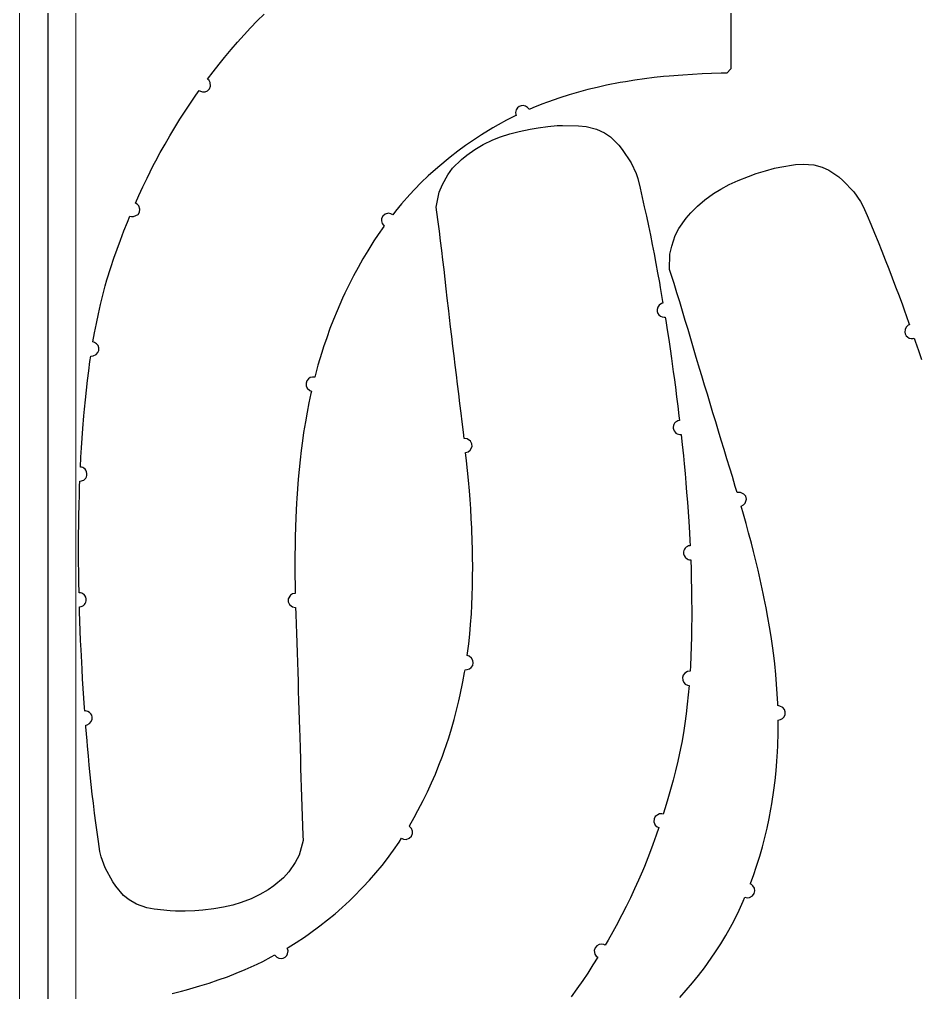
# Model space of a CAD drawing. Header units: millimetres. Extents: x -10628 to 24720, y -21829 to 4032.
# Drawn here: x 9420 to 10057, y -9674 to -8986 of the extents above; entities that cross this region are included whole.
import ezdxf
from ezdxf.enums import TextEntityAlignment as Align
from ezdxf.lldxf.tags import DXFTag

# ---------------------------------------------------------------- set-up
doc = ezdxf.new("R2010")
doc.units = ezdxf.units.MM
doc.layers.add('layer khung van cnc', color=7, linetype='Continuous', lineweight=25, true_color=0xfbf59b)
doc.layers.add('layer mau', color=7, linetype='Continuous')
doc.styles.add('Text Dim', font='arial.ttf')
tags = doc.linetypes.add('KVVIENMAY', pattern='A,46.311228,-10.280676,["KV VIỀN MÁY",Text Dim,S=10.028098,R=0,X=0,Y=-4.346144],-100.988212', length=157.580116).pattern_tags.tags
tags[6] = DXFTag(74, 10)

# ---------------------------------------------------------------- blocks, each defined once
blk = doc.blocks.new('khung van cnc')
at = {"lineweight": 5}
blk.add_lwpolyline([(-193, -99.44), (-193, 2370.56), (-223, 2400.56), (-1463, 2400.56), (-1493, 2370.56), (-1493, -99.44)], close=True, dxfattribs=at)
at = {"color": 1, "linetype": 'KVVIENMAY'}
blk.add_lwpolyline([(-511.88, -84.44), (-213, -84.44), (-213, 2370.56), (-228, 2385.56), (-1458.01, 2385.56), (-1473, 2370.56), (-1473, -84.44), (-1172.83, -84.44)], dxfattribs=at)
at = {"lineweight": 5}
blk.add_lwpolyline([(-513.55, -69.44), (-233, -69.44), (-233, 2370.56), (-1453, 2370.56), (-1453, -69.44), (-1173, -69.44)], dxfattribs=at)
at = {"layer": 'layer mau'}
for tag, p in [('ÁGF', (-518, -155.91)), ('TENFILE', (-518, -268.86)), ('TENFILE', (-518, -381.81)), ('TENFILE', (-518, -494.76))]:
    blk.add_attdef(tag, text='', height=30, dxfattribs=at).set_placement(p, align=Align.MIDDLE_CENTER)

msp = doc.modelspace()

# ---------------------------------------------------------------- linework, layer by layer
for p, q in [((9923.74, -8863.525), (9923.74, -9020.484)), ((9588.42, -8986.667), (9593.229, -8981.824)), ((9579.057, -8996.601), (9583.696, -8991.594)), ((9583.696, -8991.594), (9588.42, -8986.667)), ((9574.503, -9001.687), (9579.057, -8996.601)), ((9565.267, -9012.539), (9570.033, -9006.846)), ((9570.033, -9006.846), (9574.503, -9001.687)), ((9561.348, -9017.375), (9565.267, -9012.539)), ((9557.132, -9022.739), (9561.348, -9017.375)), ((9923.74, -9020.484), (9920.741, -9023.566)), ((9553.224, -9027.875), (9557.132, -9022.739)), ((9869.305, -9026.81), (9862.536, -9027.648)), ((9876.086, -9026.084), (9869.305, -9026.81)), ((9880.054, -9025.709), (9876.086, -9026.084)), ((9889.677, -9024.943), (9880.054, -9025.709)), ((9896.483, -9024.512), (9889.677, -9024.943)), ((9903.294, -9024.163), (9896.483, -9024.512)), ((9909.902, -9023.894), (9903.294, -9024.163)), ((9916.923, -9023.67), (9909.902, -9023.894)), ((9920.741, -9023.566), (9916.923, -9023.67)), ((9554.356, -9028.846), (9553.224, -9027.875)), ((9555.17, -9030.35), (9554.356, -9028.846)), ((9554.563, -9034.76), (9555.357, -9032.805)), ((9555.357, -9032.805), (9555.17, -9030.35)), ((9828.962, -9033.69), (9822.327, -9035.305)), ((9835.631, -9032.217), (9828.962, -9033.69)), ((9845.227, -9030.345), (9835.631, -9032.217)), ((9849.045, -9029.678), (9845.227, -9030.345)), ((9855.782, -9028.602), (9849.045, -9029.678)), ((9862.536, -9027.648), (9855.782, -9028.602)), ((9541.127, -9044.832), (9544.999, -9039.216)), ((9544.999, -9039.216), (9547.301, -9035.985)), ((9547.301, -9035.985), (9548.259, -9036.448)), ((9548.259, -9036.448), (9549.687, -9036.889)), ((9549.687, -9036.889), (9551.576, -9036.812)), ((9551.576, -9036.812), (9553.201, -9036.107)), ((9553.201, -9036.107), (9554.563, -9034.76)), ((9802.672, -9041.055), (9793.875, -9044.15)), ((9809.176, -9038.983), (9802.672, -9041.055)), ((9815.73, -9037.068), (9809.176, -9038.983)), ((9822.327, -9035.305), (9815.73, -9037.068)), ((9538.322, -9049.021), (9541.127, -9044.832)), ((9772.584, -9048.241), (9771.777, -9049.479)), ((9773.81, -9047.238), (9772.584, -9048.241)), ((9775.235, -9046.681), (9773.81, -9047.238)), ((9776.709, -9046.576), (9775.235, -9046.681)), ((9778.305, -9046.971), (9776.709, -9046.576)), ((9779.641, -9047.821), (9778.305, -9046.971)), ((9780.586, -9048.949), (9779.641, -9047.821)), ((9783.506, -9048.263), (9780.864, -9049.421)), ((9789.832, -9045.692), (9783.506, -9048.263)), ((9793.875, -9044.15), (9789.832, -9045.692)), ((9533.647, -9056.243), (9538.322, -9049.021)), ((9771.075, -9053.91), (9764.979, -9056.985)), ((9771.774, -9053.581), (9771.075, -9053.91)), ((9771.777, -9049.479), (9771.323, -9051.561)), ((9771.323, -9051.561), (9771.527, -9052.974)), ((9771.527, -9052.974), (9771.774, -9053.581)), ((9780.864, -9049.421), (9780.586, -9048.949)), ((9526.526, -9067.882), (9530.041, -9062.035)), ((9530.041, -9062.035), (9533.647, -9056.243)), ((9758.972, -9060.226), (9755.21, -9062.369)), ((9764.979, -9056.985), (9758.972, -9060.226)), ((9787.272, -9062.235), (9794.04, -9061.322)), ((9794.04, -9061.322), (9800.83, -9060.733)), ((9800.83, -9060.733), (9804.575, -9060.569)), ((9804.575, -9060.569), (9815.908, -9060.852)), ((9815.908, -9060.852), (9821.268, -9061.456)), ((9821.268, -9061.456), (9828.646, -9063.267)), ((9523.105, -9073.785), (9526.526, -9067.882)), ((9747.243, -9067.206), (9741.528, -9070.937)), ((9755.21, -9062.369), (9747.243, -9067.206)), ((9755.126, -9070.835), (9760.715, -9068.637)), ((9760.715, -9068.637), (9767.212, -9066.552)), ((9767.212, -9066.552), (9773.831, -9064.835)), ((9773.831, -9064.835), (9781.505, -9063.23)), ((9781.505, -9063.23), (9787.272, -9062.235)), ((9828.646, -9063.267), (9834.13, -9065.83)), ((9834.13, -9065.83), (9838.384, -9068.736)), ((9838.384, -9068.736), (9844.475, -9074.683)), ((9519.778, -9079.74), (9523.105, -9073.785)), ((9735.915, -9074.822), (9730.408, -9078.855)), ((9741.528, -9070.937), (9735.915, -9074.822)), ((9742.379, -9077.664), (9748.258, -9074.171)), ((9748.258, -9074.171), (9755.126, -9070.835)), ((9844.475, -9074.683), (9846.846, -9077.584)), ((9516.546, -9085.748), (9519.778, -9079.74)), ((9730.408, -9078.855), (9725.008, -9083.032)), ((9733.09, -9084.638), (9736.785, -9081.623)), ((9736.785, -9081.623), (9742.379, -9077.664)), ((9846.846, -9077.584), (9853.134, -9086.978)), ((9510.376, -9097.913), (9514.817, -9089.062)), ((9514.817, -9089.062), (9516.546, -9085.748)), ((9722.166, -9085.322), (9714.542, -9091.798)), ((9725.008, -9083.032), (9722.166, -9085.322)), ((9726.712, -9090.918), (9733.09, -9084.638)), ((9853.134, -9086.978), (9856.652, -9094.56)), ((9958.352, -9090.074), (9969.562, -9088.384)), ((9969.562, -9088.384), (9974.945, -9088.048)), ((9974.945, -9088.048), (9982.525, -9088.55)), ((9982.525, -9088.55), (9988.372, -9090.122)), ((9709.488, -9096.386), (9704.563, -9101.11)), ((9714.542, -9091.798), (9709.488, -9096.386)), ((9719.477, -9102.404), (9723.224, -9095.493)), ((9723.224, -9095.493), (9726.712, -9090.918)), ((9856.652, -9094.56), (9857.828, -9098.251)), ((9936.094, -9096.7), (9941.601, -9094.719)), ((9941.601, -9094.719), (9948.108, -9092.644)), ((9948.108, -9092.644), (9954.692, -9090.886)), ((9954.692, -9090.886), (9958.352, -9090.074)), ((9988.372, -9090.122), (9993.065, -9092.246)), ((9993.065, -9092.246), (10000.096, -9097.045)), ((9507.433, -9104.066), (9510.376, -9097.913)), ((9704.563, -9101.11), (9699.775, -9105.97)), ((9717.153, -9107.856), (9719.477, -9102.404)), ((9857.828, -9098.251), (9859.506, -9105.13)), ((9916.559, -9105.635), (9922.595, -9102.454)), ((9922.595, -9102.454), (9928.815, -9099.614)), ((9928.815, -9099.614), (9936.094, -9096.7)), ((10000.096, -9097.045), (10002.935, -9099.49)), ((10002.935, -9099.49), (10010.759, -9107.649)), ((9502.206, -9115.614), (9504.58, -9110.262)), ((9504.58, -9110.262), (9507.433, -9104.066)), ((9696.378, -9109.597), (9690.636, -9116.1)), ((9699.775, -9105.97), (9696.378, -9109.597)), ((9715.131, -9118.395), (9717.153, -9107.856)), ((9859.506, -9105.13), (9860.949, -9111.548)), ((9905.252, -9113.248), (9911.436, -9108.77)), ((9911.436, -9108.77), (9916.559, -9105.635)), ((10010.759, -9107.649), (10015.54, -9114.505)), ((9503.455, -9116.252), (9502.206, -9115.614)), ((9504.6, -9117.523), (9503.455, -9116.252)), ((9690.636, -9116.1), (9686.287, -9121.36)), ((9860.949, -9111.548), (9862.433, -9118.204)), ((9900.069, -9117.709), (9905.252, -9113.248)), ((10015.54, -9114.505), (10017.34, -9117.935)), ((9500.805, -9125.166), (9504.037, -9123.582)), ((9504.037, -9123.582), (9505.045, -9121.953)), ((9505.357, -9119.866), (9504.6, -9117.523)), ((9505.045, -9121.953), (9505.357, -9119.866)), ((9678.866, -9123.379), (9677.266, -9124.754)), ((9681.252, -9122.772), (9678.866, -9123.379)), ((9682.937, -9123.065), (9681.252, -9122.772)), ((9684.313, -9123.884), (9682.937, -9123.065)), ((9686.287, -9121.36), (9684.313, -9123.884)), ((9715.629, -9122.004), (9715.131, -9118.395)), ((9716.531, -9128.767), (9715.629, -9122.004)), ((9862.433, -9118.204), (9863.894, -9124.86)), ((9892.132, -9126.19), (9895.248, -9122.579)), ((9895.248, -9122.579), (9900.069, -9117.709)), ((10017.34, -9117.935), (10020.186, -9124.418)), ((9494.066, -9135.246), (9496.527, -9129.078)), ((9496.527, -9129.078), (9498.273, -9124.848)), ((9498.273, -9124.848), (9499.313, -9125.073)), ((9499.313, -9125.073), (9500.805, -9125.166)), ((9676.424, -9126.475), (9676.274, -9128.239)), ((9676.274, -9128.239), (9676.803, -9130.054)), ((9677.266, -9124.754), (9676.424, -9126.475)), ((9676.803, -9130.054), (9677.676, -9131.267)), ((9717.4, -9135.533), (9716.531, -9128.767)), ((9863.894, -9124.86), (9865.366, -9131.732)), ((9886.942, -9133.482), (9892.132, -9126.19)), ((10020.186, -9124.418), (10022.722, -9130.488)), ((10022.722, -9130.488), (10025.339, -9136.786)), ((9491.547, -9141.785), (9494.066, -9135.246)), ((9678.02, -9132.225), (9674.097, -9137.814)), ((9677.676, -9131.267), (9678.275, -9131.88)), ((9678.275, -9131.88), (9678.02, -9132.225)), ((9718.24, -9142.3), (9717.4, -9135.533)), ((9865.366, -9131.732), (9866.707, -9138.194)), ((9884.301, -9138.593), (9886.942, -9133.482)), ((10025.339, -9136.786), (10027.934, -9143.087)), ((9489.181, -9148.185), (9491.547, -9141.785)), ((9671.042, -9142.378), (9666.661, -9149.267)), ((9674.097, -9137.814), (9671.042, -9142.378)), ((9719.057, -9149.07), (9718.24, -9142.3)), ((9866.707, -9138.194), (9868.052, -9144.877)), ((9881.811, -9146.05), (9884.301, -9138.593)), ((10027.934, -9143.087), (10030.576, -9149.599)), ((9486.914, -9154.618), (9489.181, -9148.185)), ((9666.661, -9149.267), (9663.146, -9155.118)), ((9719.855, -9155.842), (9719.057, -9149.07)), ((9868.052, -9144.877), (9869.357, -9151.57)), ((9869.357, -9151.57), (9870.626, -9158.272)), ((9880.469, -9151.823), (9881.811, -9146.05)), ((10030.576, -9149.599), (10033.019, -9155.73)), ((9484.758, -9161.088), (9486.914, -9154.618)), ((9663.146, -9155.118), (9659.766, -9161.048)), ((9720.639, -9162.614), (9719.855, -9155.842)), ((9870.626, -9158.272), (9871.861, -9164.98)), ((9880.308, -9162.552), (9880.469, -9151.823)), ((10033.019, -9155.73), (10035.504, -9162.078)), ((9482.024, -9169.959), (9484.758, -9161.088)), ((9659.766, -9161.048), (9656.52, -9167.052)), ((9721.414, -9169.387), (9720.639, -9162.614)), ((9871.861, -9164.98), (9873.063, -9171.695)), ((9881.425, -9166.02), (9880.308, -9162.552)), ((10035.504, -9162.078), (10037.952, -9168.443)), ((9480.829, -9174.146), (9482.024, -9169.959)), ((9656.52, -9167.052), (9653.409, -9173.126)), ((9722.186, -9176.161), (9721.414, -9169.387)), ((9873.063, -9171.695), (9873.704, -9175.351)), ((9883.488, -9172.524), (9881.425, -9166.02)), ((10037.952, -9168.443), (10040.366, -9174.822)), ((9479.069, -9180.734), (9480.829, -9174.146)), ((9653.409, -9173.126), (9650.433, -9179.267)), ((9722.959, -9182.934), (9722.186, -9176.161)), ((9873.704, -9175.351), (9875.378, -9185.139)), ((9885.519, -9179.036), (9883.488, -9172.524)), ((9887.521, -9185.555), (9885.519, -9179.036)), ((10040.366, -9174.822), (10042.746, -9181.215)), ((9477.438, -9187.358), (9479.069, -9180.734)), ((9648.808, -9182.771), (9644.882, -9191.733)), ((9650.433, -9179.267), (9648.808, -9182.771)), ((9723.976, -9191.75), (9722.959, -9182.934)), ((9875.378, -9185.139), (9875.6, -9186.478)), ((9889.501, -9192.08), (9887.521, -9185.555)), ((10042.746, -9181.215), (10045.096, -9187.619)), ((9475.93, -9194.013), (9477.438, -9187.358)), ((9644.882, -9191.733), (9642.307, -9198.052)), ((9724.529, -9196.479), (9723.976, -9191.75)), ((9871.891, -9189.197), (9871.418, -9190.964)), ((9871.418, -9190.964), (9871.497, -9192.318)), ((9871.497, -9192.318), (9871.971, -9193.668)), ((9872.972, -9187.716), (9871.891, -9189.197)), ((9874.695, -9186.654), (9872.972, -9187.716)), ((9875.6, -9186.478), (9874.695, -9186.654)), ((9891.463, -9198.61), (9889.501, -9192.08)), ((10045.096, -9187.619), (10046.363, -9191.107)), ((10046.363, -9191.107), (10049.711, -9200.456)), ((9474.538, -9200.695), (9475.93, -9194.013)), ((9642.307, -9198.052), (9639.865, -9204.423)), ((9725.33, -9203.251), (9724.529, -9196.479)), ((9871.971, -9193.668), (9872.645, -9194.652)), ((9872.645, -9194.652), (9873.817, -9195.633)), ((9873.817, -9195.633), (9875.071, -9196.172)), ((9875.071, -9196.172), (9876.549, -9196.351)), ((9876.549, -9196.351), (9877.203, -9196.262)), ((9877.203, -9196.262), (9877.581, -9198.599)), ((9877.581, -9198.599), (9878.64, -9205.335)), ((9893.411, -9205.144), (9891.463, -9198.61)), ((9473.254, -9207.401), (9474.538, -9200.695)), ((9639.865, -9204.423), (9637.555, -9210.844)), ((9726.141, -9210.021), (9725.33, -9203.251)), ((9878.64, -9205.335), (9879.672, -9212.076)), ((9895.351, -9211.679), (9893.411, -9205.144)), ((10046.982, -9205.058), (10046.822, -9206.88)), ((10047.788, -9203.412), (10046.982, -9205.058)), ((10049.3, -9202.067), (10047.788, -9203.412)), ((10050.162, -9201.736), (10049.3, -9202.067)), ((10049.711, -9200.456), (10050.162, -9201.736)), ((9472.119, -9213.862), (9473.254, -9207.401)), ((9637.555, -9210.844), (9635.378, -9217.31)), ((9726.959, -9216.791), (9726.141, -9210.021)), ((9879.672, -9212.076), (9880.677, -9218.82)), ((9897.287, -9218.216), (9895.351, -9211.679)), ((10046.822, -9206.88), (10047.135, -9208.2)), ((10047.135, -9208.2), (10047.836, -9209.447)), ((10047.836, -9209.447), (10048.671, -9210.299)), ((10048.671, -9210.299), (10049.996, -9211.061)), ((10049.996, -9211.061), (10051.324, -9211.375)), ((10051.324, -9211.375), (10052.811, -9211.294)), ((10052.811, -9211.294), (10053.44, -9211.094)), ((10053.44, -9211.094), (10054.217, -9213.329)), ((10054.217, -9213.329), (10056.43, -9219.779)), ((9473.21, -9214.136), (9472.119, -9213.862)), ((9474.727, -9215.067), (9473.21, -9214.136)), ((9475.698, -9216.25), (9474.727, -9215.067)), ((9475.663, -9221.396), (9476.293, -9219.795)), ((9476.313, -9217.898), (9475.698, -9216.25)), ((9476.293, -9219.795), (9476.313, -9217.898)), ((9635.378, -9217.31), (9634.109, -9221.293)), ((9727.781, -9223.56), (9726.959, -9216.791)), ((9880.677, -9218.82), (9881.656, -9225.568)), ((9899.224, -9224.752), (9897.287, -9218.216)), ((10056.43, -9219.779), (10058.617, -9226.238)), ((9469.986, -9227.615), (9470.525, -9223.918)), ((9470.525, -9223.918), (9472.298, -9223.712)), ((9472.298, -9223.712), (9474.429, -9222.768)), ((9474.429, -9222.768), (9475.663, -9221.396)), ((9634.109, -9221.293), (9631.416, -9230.369)), ((9728.607, -9230.329), (9727.781, -9223.56)), ((9881.656, -9225.568), (9882.968, -9234.925)), ((9901.756, -9233.257), (9899.224, -9224.752)), ((9469.068, -9234.375), (9469.986, -9227.615)), ((9631.416, -9230.369), (9629.628, -9236.955)), ((9729.433, -9237.098), (9728.607, -9230.329)), ((9903.122, -9237.819), (9901.756, -9233.257)), ((9468.226, -9241.143), (9469.068, -9234.375)), ((9624.609, -9239.937), (9623.513, -9241.313)), ((9625.899, -9239.114), (9624.609, -9239.937)), ((9627.63, -9238.699), (9625.899, -9239.114)), ((9629.162, -9238.806), (9627.63, -9238.699)), ((9629.628, -9236.955), (9629.162, -9238.806)), ((9730.23, -9243.64), (9729.433, -9237.098)), ((9882.968, -9234.925), (9883.534, -9239.076)), ((9883.534, -9239.076), (9884.434, -9245.835)), ((9905.087, -9244.348), (9903.122, -9237.819)), ((9466.747, -9254.7), (9467.454, -9247.918)), ((9467.454, -9247.918), (9468.226, -9241.143)), ((9623.513, -9241.313), (9622.944, -9243.122)), ((9622.944, -9243.122), (9623.045, -9244.841)), ((9623.045, -9244.841), (9623.793, -9246.527)), ((9623.793, -9246.527), (9625.526, -9248.086)), ((9731.079, -9250.637), (9730.23, -9243.64)), ((9884.434, -9245.835), (9885.307, -9252.598)), ((9907.061, -9250.875), (9905.087, -9244.348)), ((9466.099, -9261.488), (9466.747, -9254.7)), ((9626.419, -9250.223), (9624.994, -9256.899)), ((9625.526, -9248.086), (9626.76, -9248.756)), ((9626.76, -9248.756), (9626.419, -9250.223)), ((9731.897, -9257.406), (9731.079, -9250.637)), ((9885.307, -9252.598), (9886.152, -9259.365)), ((9909.042, -9257.4), (9907.061, -9250.875)), ((9465.693, -9266.065), (9466.099, -9261.488)), ((9624.994, -9256.899), (9623.683, -9263.599)), ((9732.708, -9264.177), (9731.897, -9257.406)), ((9886.152, -9259.365), (9886.969, -9266.135)), ((9911.028, -9263.924), (9909.042, -9257.4)), ((9464.96, -9275.078), (9465.693, -9266.065)), ((9623.683, -9263.599), (9622.483, -9270.319)), ((9733.45, -9270.404), (9732.708, -9264.177)), ((9886.969, -9266.135), (9887.349, -9269.405)), ((9913.016, -9270.447), (9911.028, -9263.924)), ((9464.464, -9281.88), (9464.96, -9275.078)), ((9622.483, -9270.319), (9621.264, -9277.895)), ((9734.311, -9277.721), (9733.45, -9270.404)), ((9883.089, -9273.058), (9882.919, -9274.153)), ((9882.919, -9274.153), (9882.946, -9274.931)), ((9882.946, -9274.931), (9883.045, -9275.509)), ((9883.045, -9275.509), (9883.494, -9276.707)), ((9883.425, -9272.169), (9883.089, -9273.058)), ((9883.907, -9271.38), (9883.425, -9272.169)), ((9884.61, -9270.617), (9883.907, -9271.38)), ((9885.375, -9270.063), (9884.61, -9270.617)), ((9886.158, -9269.689), (9885.375, -9270.063)), ((9887.187, -9269.424), (9886.158, -9269.689)), ((9887.349, -9269.405), (9887.187, -9269.424)), ((9915.006, -9276.969), (9913.016, -9270.447)), ((9464.015, -9288.685), (9464.464, -9281.88)), ((9621.264, -9277.895), (9620.407, -9283.808)), ((9734.83, -9282.214), (9734.311, -9277.721)), ((9737.118, -9282.498), (9734.83, -9282.214)), ((9883.494, -9276.707), (9884.169, -9277.684)), ((9884.169, -9277.684), (9884.808, -9278.289)), ((9884.808, -9278.289), (9885.737, -9278.872)), ((9885.737, -9278.872), (9886.522, -9279.173)), ((9886.522, -9279.173), (9887.479, -9279.352)), ((9887.479, -9279.352), (9888.296, -9279.356)), ((9888.296, -9279.356), (9888.476, -9279.335)), ((9888.476, -9279.335), (9888.515, -9279.686)), ((9888.515, -9279.686), (9889.243, -9286.467)), ((9916.927, -9283.273), (9915.006, -9276.969)), ((9463.612, -9295.493), (9464.015, -9288.685)), ((9620.407, -9283.808), (9619.523, -9290.572)), ((9739.274, -9284.003), (9737.118, -9282.498)), ((9739.166, -9290.534), (9740.586, -9287.861)), ((9740.41, -9285.839), (9739.274, -9284.003)), ((9740.586, -9287.861), (9740.41, -9285.839)), ((9889.243, -9286.467), (9890.054, -9294.395)), ((9918.978, -9290.016), (9916.927, -9283.273)), ((9463.254, -9302.34), (9463.612, -9295.493)), ((9619.523, -9290.572), (9618.734, -9297.348)), ((9735.945, -9292.141), (9737.794, -9291.614)), ((9736.58, -9298.054), (9735.945, -9292.141)), ((9737.794, -9291.614), (9739.166, -9290.534)), ((9890.054, -9294.395), (9890.605, -9300.037)), ((9920.958, -9296.541), (9918.978, -9290.016)), ((9464.06, -9302.47), (9463.254, -9302.34)), ((9464.978, -9302.794), (9464.06, -9302.47)), ((9465.708, -9303.213), (9464.978, -9302.794)), ((9618.734, -9297.348), (9618.035, -9304.133)), ((9737.27, -9304.838), (9736.58, -9298.054)), ((9890.605, -9300.037), (9891.237, -9306.827)), ((9922.933, -9303.067), (9920.958, -9296.541)), ((9924.744, -9309.071), (9922.933, -9303.067)), ((9466.535, -9303.933), (9465.708, -9303.213)), ((9467.073, -9304.629), (9466.535, -9303.933)), ((9466.957, -9310.192), (9467.426, -9309.366)), ((9467.59, -9305.698), (9467.073, -9304.629)), ((9467.426, -9309.366), (9467.763, -9308.311)), ((9467.848, -9306.951), (9467.59, -9305.698)), ((9467.763, -9308.311), (9467.857, -9307.537)), ((9467.857, -9307.537), (9467.848, -9306.951)), ((9618.035, -9304.133), (9617.421, -9310.926)), ((9737.914, -9311.626), (9737.27, -9304.838)), ((9891.237, -9306.827), (9891.835, -9313.621)), ((9926.863, -9316.128), (9924.744, -9309.071)), ((9462.485, -9321.516), (9462.674, -9315.931)), ((9462.674, -9315.931), (9462.816, -9312.324)), ((9462.816, -9312.324), (9463.874, -9312.221)), ((9463.874, -9312.221), (9464.705, -9311.972)), ((9464.705, -9311.972), (9465.546, -9311.543)), ((9465.546, -9311.543), (9466.36, -9310.897)), ((9466.36, -9310.897), (9466.957, -9310.192)), ((9617.421, -9310.926), (9616.888, -9317.726)), ((9738.573, -9319.255), (9737.914, -9311.626)), ((9891.835, -9313.621), (9892.398, -9320.417)), ((9928.154, -9320.462), (9926.863, -9316.128)), ((9462.262, -9329.564), (9462.485, -9321.516)), ((9616.888, -9317.726), (9616.429, -9324.532)), ((9739.034, -9325.218), (9738.573, -9319.255)), ((9892.398, -9320.417), (9892.925, -9327.216)), ((9930.457, -9320.345), (9928.154, -9320.462)), ((9932.842, -9321.453), (9930.457, -9320.345)), ((9934.279, -9323.064), (9932.842, -9321.453)), ((9934.804, -9325.023), (9934.279, -9323.064)), ((9462.117, -9336.382), (9462.262, -9329.564)), ((9616.223, -9327.997), (9615.718, -9338.154)), ((9616.429, -9324.532), (9616.223, -9327.997)), ((9739.502, -9332.021), (9739.034, -9325.218)), ((9892.925, -9327.216), (9893.414, -9334.018)), ((9930.976, -9330.045), (9932.706, -9329.205)), ((9932.629, -9335.758), (9930.976, -9330.045)), ((9932.706, -9329.205), (9933.869, -9327.903)), ((9933.869, -9327.903), (9934.804, -9325.023)), ((9462.011, -9343.201), (9462.117, -9336.382)), ((9739.905, -9338.828), (9739.502, -9332.021)), ((9893.414, -9334.018), (9893.863, -9340.822)), ((9934.486, -9342.319), (9932.629, -9335.758)), ((9461.943, -9350.02), (9462.011, -9343.201)), ((9615.718, -9338.154), (9615.461, -9344.969)), ((9740.243, -9345.64), (9739.905, -9338.828)), ((9893.863, -9340.822), (9894.343, -9348.86)), ((9936.299, -9348.892), (9934.486, -9342.319)), ((9461.912, -9356.839), (9461.943, -9350.02)), ((9615.461, -9344.969), (9615.27, -9351.786)), ((9740.625, -9355.802), (9740.243, -9345.64)), ((9894.343, -9348.86), (9894.642, -9354.439)), ((9938.273, -9356.29), (9936.299, -9348.892)), ((9461.916, -9363.659), (9461.912, -9356.839)), ((9615.27, -9351.786), (9615.142, -9358.604)), ((9740.722, -9359.272), (9740.625, -9355.802)), ((9894.814, -9358.045), (9893.769, -9358.24)), ((9894.642, -9354.439), (9894.814, -9358.045)), ((9939.763, -9362.082), (9938.273, -9356.29)), ((9461.954, -9370.478), (9461.916, -9363.659)), ((9615.082, -9364.584), (9615.074, -9372.241)), ((9615.142, -9358.604), (9615.082, -9364.584)), ((9740.858, -9366.092), (9740.722, -9359.272)), ((9890.236, -9362.475), (9890.21, -9363.253)), ((9890.21, -9363.253), (9890.27, -9363.837)), ((9890.48, -9361.394), (9890.236, -9362.475)), ((9890.27, -9363.837), (9890.636, -9365.062)), ((9890.874, -9360.53), (9890.48, -9361.394)), ((9891.409, -9359.775), (9890.874, -9360.53)), ((9892.162, -9359.062), (9891.409, -9359.775)), ((9892.963, -9358.56), (9892.162, -9359.062)), ((9893.769, -9358.24), (9892.963, -9358.56)), ((9941.404, -9368.701), (9939.763, -9362.082)), ((9462.011, -9376.147), (9461.954, -9370.478)), ((9740.919, -9372.913), (9740.858, -9366.092)), ((9890.636, -9365.062), (9891.245, -9366.082)), ((9891.245, -9366.082), (9891.841, -9366.729)), ((9891.841, -9366.729), (9892.728, -9367.373)), ((9892.728, -9367.373), (9893.492, -9367.727)), ((9893.492, -9367.727), (9894.434, -9367.97)), ((9894.434, -9367.97), (9895.248, -9368.03)), ((9895.248, -9368.03), (9895.488, -9374.882)), ((9942.983, -9375.335), (9941.404, -9368.701)), ((9462.128, -9384.116), (9462.011, -9376.147)), ((9615.074, -9372.241), (9615.124, -9379.06)), ((9740.9, -9379.734), (9740.919, -9372.913)), ((9895.488, -9374.882), (9895.68, -9381.699)), ((9944.499, -9381.984), (9942.983, -9375.335)), ((9462.262, -9390.934), (9462.128, -9384.116)), ((9615.124, -9379.06), (9615.22, -9385.878)), ((9740.795, -9386.554), (9740.9, -9379.734)), ((9895.68, -9381.699), (9895.826, -9388.517)), ((9946.64, -9391.926), (9944.499, -9381.984)), ((9462.27, -9391.288), (9462.262, -9390.934)), ((9462.452, -9391.282), (9462.27, -9391.288)), ((9463.265, -9391.358), (9462.452, -9391.282)), ((9464.202, -9391.619), (9463.265, -9391.358)), ((9464.959, -9391.988), (9464.202, -9391.619)), ((9465.833, -9392.649), (9464.959, -9391.988)), ((9613.449, -9392.187), (9611.988, -9393.144)), ((9615.337, -9391.824), (9613.449, -9392.187)), ((9615.22, -9385.878), (9615.337, -9391.824)), ((9740.6, -9393.372), (9740.795, -9386.554)), ((9895.826, -9388.517), (9895.925, -9395.336)), ((9947.338, -9395.327), (9946.64, -9391.926)), ((9466.416, -9393.307), (9465.833, -9392.649)), ((9466.129, -9399.61), (9466.678, -9398.866)), ((9467.005, -9394.339), (9466.416, -9393.307)), ((9466.678, -9398.866), (9467.089, -9398.009)), ((9467.347, -9395.572), (9467.005, -9394.339)), ((9467.089, -9398.009), (9467.355, -9396.934)), ((9467.396, -9396.156), (9467.347, -9395.572)), ((9467.355, -9396.934), (9467.396, -9396.156)), ((9611.988, -9393.144), (9610.34, -9395.683)), ((9610.34, -9395.683), (9610.34, -9397.712)), ((9610.34, -9397.712), (9611.312, -9399.641)), ((9740.308, -9400.188), (9740.6, -9393.372)), ((9895.925, -9395.336), (9895.98, -9404.379)), ((9948.656, -9402.019), (9947.338, -9395.327)), ((9462.527, -9401.278), (9462.69, -9401.273)), ((9462.621, -9404.568), (9462.527, -9401.278)), ((9462.845, -9411.384), (9462.621, -9404.568)), ((9462.69, -9401.273), (9463.739, -9401.098)), ((9463.739, -9401.098), (9464.551, -9400.794)), ((9464.551, -9400.794), (9465.361, -9400.309)), ((9465.361, -9400.309), (9466.129, -9399.61)), ((9611.312, -9399.641), (9613.328, -9401.328)), ((9613.328, -9401.328), (9615.583, -9401.81)), ((9615.583, -9401.81), (9615.708, -9406.331)), ((9615.708, -9406.331), (9615.928, -9413.696)), ((9739.416, -9413.807), (9739.97, -9406.153)), ((9739.97, -9406.153), (9740.308, -9400.188)), ((9895.98, -9404.379), (9895.975, -9408.974)), ((9949.901, -9408.726), (9948.656, -9402.019)), ((9463.097, -9418.198), (9462.845, -9411.384)), ((9895.975, -9408.974), (9895.921, -9415.792)), ((9951.066, -9415.446), (9949.901, -9408.726)), ((9463.377, -9425.012), (9463.097, -9418.198)), ((9615.928, -9413.696), (9616.124, -9419.964)), ((9616.124, -9419.964), (9616.343, -9426.779)), ((9738.807, -9420.606), (9739.416, -9413.807)), ((9895.921, -9415.792), (9895.808, -9422.61)), ((9952.148, -9422.181), (9951.066, -9415.446)), ((9463.684, -9431.824), (9463.377, -9425.012)), ((9616.343, -9426.779), (9616.567, -9433.594)), ((9738.085, -9427.394), (9738.807, -9420.606)), ((9895.808, -9422.61), (9895.629, -9429.427)), ((9953.139, -9428.93), (9952.148, -9422.181)), ((9463.886, -9436.008), (9463.684, -9431.824)), ((9616.567, -9433.594), (9616.803, -9440.638)), ((9737.246, -9434.169), (9738.085, -9427.394)), ((9895.629, -9429.427), (9895.38, -9436.243)), ((9954.035, -9435.692), (9953.139, -9428.93)), ((9464.378, -9445.444), (9463.886, -9436.008)), ((9616.803, -9440.638), (9617.027, -9447.225)), ((9737.035, -9435.66), (9737.246, -9434.169)), ((9738.323, -9436.22), (9737.035, -9435.66)), ((9740.185, -9437.622), (9738.323, -9436.22)), ((9741.077, -9439.237), (9740.185, -9437.622)), ((9741.327, -9440.94), (9741.077, -9439.237)), ((9895.38, -9436.243), (9895.055, -9443.057)), ((9954.738, -9441.625), (9954.035, -9435.692)), ((9464.765, -9452.252), (9464.378, -9445.444)), ((9617.027, -9447.225), (9617.26, -9454.04)), ((9733.998, -9454.383), (9735.206, -9447.666)), ((9735.206, -9447.666), (9735.509, -9445.781)), ((9735.509, -9445.781), (9737.044, -9445.754)), ((9737.044, -9445.754), (9738.732, -9445.19)), ((9738.732, -9445.19), (9739.946, -9444.258)), ((9739.946, -9444.258), (9740.918, -9442.791)), ((9740.918, -9442.791), (9741.327, -9440.94)), ((9893.091, -9447.147), (9891.051, -9448.273)), ((9894.84, -9446.786), (9893.091, -9447.147)), ((9895.055, -9443.057), (9894.84, -9446.786)), ((9955.521, -9449.259), (9954.738, -9441.625)), ((9465.178, -9459.058), (9464.765, -9452.252)), ((9617.26, -9454.04), (9617.492, -9460.855)), ((9732.107, -9463.659), (9733.998, -9454.383)), ((9889.941, -9449.747), (9889.453, -9451.397)), ((9889.453, -9451.397), (9889.599, -9453.288)), ((9889.599, -9453.288), (9890.355, -9454.877)), ((9891.051, -9448.273), (9889.941, -9449.747)), ((9956.102, -9456.061), (9955.521, -9449.259)), ((9465.619, -9465.863), (9465.178, -9459.058)), ((9617.492, -9460.855), (9617.722, -9467.67)), ((9890.355, -9454.877), (9891.425, -9455.97)), ((9891.425, -9455.97), (9893.018, -9456.766)), ((9893.018, -9456.766), (9894.129, -9456.943)), ((9894.129, -9456.943), (9893.56, -9463.479)), ((9956.57, -9462.872), (9956.102, -9456.061)), ((9466.087, -9472.666), (9465.619, -9465.863)), ((9617.722, -9467.67), (9617.946, -9474.486)), ((9729.584, -9474.369), (9731.19, -9467.737)), ((9731.19, -9467.737), (9732.107, -9463.659)), ((9893.56, -9463.479), (9892.866, -9470.271)), ((9956.921, -9469.689), (9956.57, -9462.872)), ((9466.26, -9475.026), (9466.087, -9472.666)), ((9466.919, -9474.995), (9466.26, -9475.026)), ((9468.376, -9475.302), (9466.919, -9474.995)), ((9617.946, -9474.486), (9618.164, -9481.301)), ((9727.843, -9480.966), (9729.584, -9474.369)), ((9892.866, -9470.271), (9892.062, -9477.049)), ((9956.971, -9471.194), (9956.921, -9469.689)), ((9958.337, -9471.522), (9956.971, -9471.194)), ((9960.414, -9472.579), (9958.337, -9471.522)), ((9961.573, -9474.015), (9960.414, -9472.579)), ((9962.116, -9475.648), (9961.573, -9474.015)), ((9469.578, -9475.949), (9468.376, -9475.302)), ((9470.66, -9477.028), (9469.578, -9475.949)), ((9471.246, -9478.067), (9470.66, -9477.028)), ((9470.936, -9482.527), (9471.561, -9480.809)), ((9471.601, -9479.453), (9471.246, -9478.067)), ((9471.561, -9480.809), (9471.601, -9479.453)), ((9618.164, -9481.301), (9618.372, -9488.116)), ((9725.966, -9487.526), (9727.843, -9480.966)), ((9892.062, -9477.049), (9891.14, -9483.81)), ((9957.226, -9481.427), (9958.733, -9481.133)), ((9957.256, -9483.336), (9957.226, -9481.427)), ((9958.733, -9481.133), (9960.298, -9480.285)), ((9960.298, -9480.285), (9961.331, -9479.156)), ((9961.331, -9479.156), (9962.034, -9477.543)), ((9962.034, -9477.543), (9962.116, -9475.648)), ((9467.004, -9484.913), (9467.922, -9484.817)), ((9467.108, -9486.267), (9467.004, -9484.913)), ((9467.923, -9496.163), (9467.108, -9486.267)), ((9467.922, -9484.817), (9469.731, -9483.909)), ((9469.731, -9483.909), (9470.936, -9482.527)), ((9618.372, -9488.116), (9618.511, -9492.876)), ((9723.951, -9494.045), (9725.966, -9487.526)), ((9891.14, -9483.81), (9890.093, -9490.551)), ((9957.232, -9490.16), (9957.256, -9483.336)), ((9618.511, -9492.876), (9618.755, -9501.747)), ((9720.822, -9503.316), (9723.951, -9494.045)), ((9890.093, -9490.551), (9888.913, -9497.268)), ((9956.98, -9499.623), (9957.232, -9490.16)), ((9468.243, -9499.861), (9467.923, -9496.163)), ((9468.856, -9506.655), (9468.243, -9499.861)), ((9618.755, -9501.747), (9618.935, -9508.562)), ((9888.088, -9501.542), (9886.137, -9510.618)), ((9888.913, -9497.268), (9888.088, -9501.542)), ((9956.786, -9503.799), (9956.98, -9499.623)), ((9469.501, -9513.445), (9468.856, -9506.655)), ((9618.935, -9508.562), (9619.113, -9515.377)), ((9717.078, -9513.325), (9719.508, -9506.948)), ((9719.508, -9506.948), (9720.822, -9503.316)), ((9956.356, -9510.609), (9956.786, -9503.799)), ((9470.181, -9520.232), (9469.501, -9513.445)), ((9619.113, -9515.377), (9619.296, -9522.192)), ((9714.509, -9519.647), (9717.078, -9513.325)), ((9886.137, -9510.618), (9884.553, -9517.251)), ((9955.787, -9517.408), (9956.356, -9510.609)), ((9470.898, -9527.013), (9470.181, -9520.232)), ((9619.296, -9522.192), (9619.487, -9529.007)), ((9711.799, -9525.911), (9714.509, -9519.647)), ((9884.553, -9517.251), (9882.855, -9523.858)), ((9955.077, -9524.195), (9955.787, -9517.408)), ((9471.655, -9533.788), (9470.898, -9527.013)), ((9619.487, -9529.007), (9619.691, -9535.822)), ((9708.948, -9532.113), (9711.799, -9525.911)), ((9882.855, -9523.858), (9881.056, -9530.44)), ((9954.225, -9530.964), (9955.077, -9524.195)), ((9472.428, -9540.342), (9471.655, -9533.788)), ((9619.691, -9535.822), (9619.915, -9542.637)), ((9705.956, -9538.249), (9708.948, -9532.113)), ((9879.116, -9537.173), (9877.203, -9543.533)), ((9881.056, -9530.44), (9879.116, -9537.173)), ((9952.753, -9540.638), (9954.225, -9530.964)), ((9473.295, -9547.317), (9472.428, -9540.342)), ((9619.915, -9542.637), (9620.162, -9549.453)), ((9702.193, -9545.493), (9705.956, -9538.249)), ((9877.203, -9543.533), (9875.832, -9547.898)), ((9952.09, -9544.443), (9952.753, -9540.638)), ((9474.17, -9554.075), (9473.295, -9547.317)), ((9620.162, -9549.453), (9620.438, -9556.268)), ((9696.126, -9556.215), (9699.547, -9550.305)), ((9699.547, -9550.305), (9702.193, -9545.493)), ((9870.2, -9549.662), (9869.338, -9551.373)), ((9873.282, -9547.802), (9870.2, -9549.662)), ((9874.776, -9547.765), (9873.282, -9547.802)), ((9875.832, -9547.898), (9874.776, -9547.765)), ((9950.805, -9551.145), (9952.09, -9544.443)), ((9475.069, -9560.835), (9474.17, -9554.075)), ((9620.438, -9556.268), (9620.748, -9563.084)), ((9695.902, -9556.581), (9696.126, -9556.215)), ((9696.552, -9557.14), (9695.902, -9556.581)), ((9697.527, -9558.272), (9696.552, -9557.14)), ((9869.338, -9551.373), (9869.209, -9553.479)), ((9869.209, -9553.479), (9870.167, -9555.747)), ((9870.167, -9555.747), (9871.419, -9556.913)), ((9872.719, -9557.44), (9870.82, -9562.979)), ((9871.419, -9556.913), (9872.719, -9557.44)), ((9947.791, -9564.457), (9949.372, -9557.817)), ((9949.372, -9557.817), (9950.805, -9551.145)), ((9475.947, -9567.355), (9475.069, -9560.835)), ((9620.748, -9563.084), (9620.929, -9566.723)), ((9696.055, -9565.102), (9697.529, -9563.592)), ((9698.213, -9560.033), (9697.527, -9558.272)), ((9697.529, -9563.592), (9698.218, -9561.804)), ((9698.218, -9561.804), (9698.213, -9560.033)), ((9870.82, -9562.979), (9868.518, -9569.399)), ((9946.061, -9571.059), (9947.791, -9564.457)), ((9477.019, -9574.353), (9475.947, -9567.355)), ((9620.929, -9566.723), (9617.996, -9577.046)), ((9684.963, -9573.378), (9688.837, -9567.76)), ((9688.837, -9567.76), (9690.583, -9565.073)), ((9690.583, -9565.073), (9692.026, -9565.769)), ((9692.026, -9565.769), (9693.73, -9565.914)), ((9693.73, -9565.914), (9696.055, -9565.102)), ((9868.518, -9569.399), (9866.122, -9575.785)), ((9944.18, -9577.621), (9946.061, -9571.059)), ((9477.869, -9578.132), (9477.019, -9574.353)), ((9480.713, -9585.992), (9477.869, -9578.132)), ((9617.996, -9577.046), (9615.206, -9582.274)), ((9679.81, -9580.357), (9684.963, -9573.378)), ((9866.122, -9575.785), (9862.47, -9584.99)), ((9941.731, -9585.408), (9944.18, -9577.621)), ((9615.206, -9582.274), (9610.87, -9588.833)), ((9672.396, -9589.526), (9676.742, -9584.266)), ((9676.742, -9584.266), (9679.81, -9580.357)), ((9862.47, -9584.99), (9861.036, -9588.442)), ((9486.158, -9595.899), (9480.713, -9585.992)), ((9610.87, -9588.833), (9606.997, -9593.086)), ((9667.901, -9594.661), (9672.396, -9589.526)), ((9861.036, -9588.442), (9858.341, -9594.708)), ((9937.618, -9597.022), (9939.961, -9590.607)), ((9939.961, -9590.607), (9941.731, -9585.408)), ((9488.268, -9598.995), (9486.158, -9595.899)), ((9493.817, -9605.451), (9488.268, -9598.995)), ((9600.096, -9598.787), (9596.152, -9601.467)), ((9606.997, -9593.086), (9600.096, -9598.787)), ((9663.266, -9599.671), (9667.901, -9594.661)), ((9858.341, -9594.708), (9855.545, -9600.931)), ((9937.461, -9597.421), (9937.618, -9597.022)), ((9938.198, -9597.858), (9937.461, -9597.421)), ((9939.355, -9598.804), (9938.198, -9597.858)), ((9940.336, -9600.42), (9939.355, -9598.804)), ((9497.801, -9608.717), (9493.817, -9605.451)), ((9590.235, -9604.924), (9584.073, -9607.891)), ((9596.152, -9601.467), (9590.235, -9604.924)), ((9656.236, -9606.788), (9663.266, -9599.671)), ((9855.545, -9600.931), (9852.651, -9607.109)), ((9936.943, -9606.989), (9939.091, -9605.785)), ((9939.091, -9605.785), (9940.281, -9604.042)), ((9940.281, -9604.042), (9940.649, -9602.163)), ((9940.649, -9602.163), (9940.336, -9600.42)), ((9503.041, -9611.748), (9497.801, -9608.717)), ((9510.233, -9614.195), (9503.041, -9611.748)), ((9571.181, -9612.318), (9564.528, -9613.829)), ((9576.941, -9610.616), (9571.181, -9612.318)), ((9584.073, -9607.891), (9576.941, -9610.616)), ((9648.589, -9613.948), (9653.604, -9609.317)), ((9653.604, -9609.317), (9656.236, -9606.788)), ((9852.651, -9607.109), (9849.659, -9613.241)), ((9929.606, -9615.862), (9932.445, -9609.657)), ((9932.445, -9609.657), (9933.698, -9606.707)), ((9933.698, -9606.707), (9935.24, -9607.142)), ((9935.24, -9607.142), (9936.943, -9606.989)), ((9515.52, -9615.264), (9510.233, -9614.195)), ((9526.785, -9616.533), (9515.52, -9615.264)), ((9530.53, -9616.696), (9526.785, -9616.533)), ((9537.345, -9616.701), (9530.53, -9616.696)), ((9544.168, -9616.381), (9537.345, -9616.701)), ((9550, -9615.893), (9544.168, -9616.381)), ((9557.784, -9614.962), (9550, -9615.893)), ((9564.528, -9613.829), (9557.784, -9614.962)), ((9638.201, -9622.805), (9643.454, -9618.446)), ((9643.454, -9618.446), (9648.589, -9613.948)), ((9846.572, -9619.325), (9842.544, -9626.927)), ((9849.659, -9613.241), (9846.572, -9619.325)), ((9925.742, -9623.63), (9929.606, -9615.862)), ((9632.833, -9627.02), (9638.201, -9622.805)), ((9923.4, -9628.012), (9925.742, -9623.63)), ((9621.757, -9634.995), (9625.318, -9632.533)), ((9625.318, -9632.533), (9632.833, -9627.02)), ((9840.115, -9631.344), (9836.747, -9637.277)), ((9842.544, -9626.927), (9840.115, -9631.344)), ((9920.033, -9633.947), (9923.4, -9628.012)), ((9610.251, -9642.342), (9616.055, -9638.748)), ((9616.055, -9638.748), (9621.757, -9634.995)), ((9830.405, -9640.245), (9828.847, -9641.089)), ((9832.279, -9640.004), (9830.405, -9640.245)), ((9833.74, -9640.318), (9832.279, -9640.004)), ((9834.736, -9640.696), (9833.74, -9640.318)), ((9836.747, -9637.277), (9834.736, -9640.696)), ((9912.804, -9645.523), (9916.499, -9639.784)), ((9916.499, -9639.784), (9920.033, -9633.947)), ((9609.241, -9648.121), (9609.938, -9646.817)), ((9609.583, -9642.731), (9610.251, -9642.342)), ((9609.882, -9643.314), (9609.583, -9642.731)), ((9610.209, -9644.704), (9609.882, -9643.314)), ((9609.938, -9646.817), (9610.209, -9644.704)), ((9827.608, -9642.549), (9826.988, -9644.566)), ((9826.988, -9644.566), (9827.387, -9646.996)), ((9827.387, -9646.996), (9828.33, -9648.423)), ((9828.847, -9641.089), (9827.608, -9642.549)), ((9907.116, -9653.753), (9912.804, -9645.523)), ((9579.894, -9657.902), (9588.388, -9654.053)), ((9588.388, -9654.053), (9592.282, -9652.164)), ((9592.282, -9652.164), (9598.359, -9649.051)), ((9598.359, -9649.051), (9600.89, -9647.668)), ((9600.89, -9647.668), (9601.208, -9648.113)), ((9601.208, -9648.113), (9602.248, -9649.155)), ((9602.248, -9649.155), (9603.653, -9649.885)), ((9603.653, -9649.885), (9605.278, -9650.139)), ((9605.278, -9650.139), (9606.737, -9649.906)), ((9606.737, -9649.906), (9608.107, -9649.227)), ((9608.107, -9649.227), (9609.241, -9648.121)), ((9829.541, -9649.291), (9826.096, -9654.749)), ((9828.33, -9648.423), (9829.541, -9649.291)), ((9904.964, -9656.7), (9907.116, -9653.753)), ((9567.234, -9663.013), (9573.595, -9660.534)), ((9573.595, -9660.534), (9579.894, -9657.902)), ((9822.364, -9660.46), (9818.881, -9665.619)), ((9826.096, -9654.749), (9822.364, -9660.46)), ((9900.829, -9662.132), (9904.964, -9656.7)), ((9547.831, -9669.58), (9554.346, -9667.531)), ((9554.346, -9667.531), (9560.815, -9665.344)), ((9560.815, -9665.344), (9567.234, -9663.013)), ((9818.881, -9665.619), (9814.629, -9671.705)), ((9892.137, -9672.658), (9896.553, -9667.454)), ((9896.553, -9667.454), (9900.829, -9662.132)), ((9528.071, -9674.937), (9534.689, -9673.278)), ((9534.689, -9673.278), (9538.434, -9672.28)), ((9538.434, -9672.28), (9547.831, -9669.58)), ((9814.629, -9671.705), (9810.627, -9677.235)), ((9887.582, -9677.741), (9892.137, -9672.658))]:
    msp.add_line(p, q)

# ---------------------------------------------------------------- block references
at = {"layer": 'layer khung van cnc'}
msp.add_blockref('khung van cnc', (10913.07, -10598.689), dxfattribs=at)

doc.saveas('drawing.dxf')
